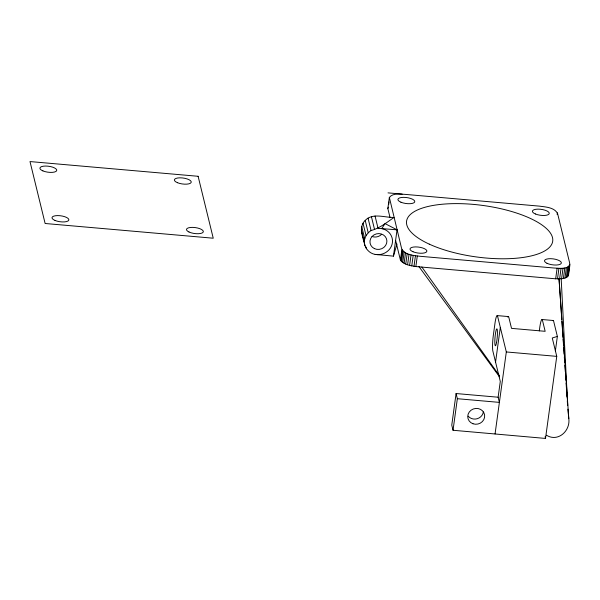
<?xml version="1.0" encoding="UTF-8"?>
<svg xmlns="http://www.w3.org/2000/svg" width="600" height="600" viewBox="0 0 600 600"><rect width="100%" height="100%" fill="white"/><g stroke="black" fill="none" stroke-linecap="round" stroke-linejoin="round"><path stroke-width="0.9" d="M390 217.403L387.847 208.605L388.327 207.195M389.355 197.423L401.632 248.61C404.58 255.09 413.737 255.382 419.955 256.275L554.445 268.05C558.99 268.163 569.655 269.903 569.745 263.332L557.648 213.788C554.692 207.308 545.543 207.015 539.325 206.123L404.827 194.347C399.817 194.16 392.82 192.915 389.355 197.423L387.847 208.605M395.61 240.353L400.433 260.115C403.86 264.84 410.475 265.635 415.853 266.565L555.668 278.805C559.8 278.67 566.835 279.623 568.545 274.837M561.787 319.538L559.005 278.452L568.808 418.627C570.502 430.868 558.007 442.418 546.472 435.232M364.928 245.678C363.248 237.653 358.02 227.362 365.197 220.395C372.87 212.565 384.615 217.688 394.013 217.447C386.618 222.525 379.77 228.24 371.077 230.528C368.048 232.478 365.745 235.395 364.74 238.875C362.85 245.903 368.108 253.215 375.135 254.407A14.138 13.11 -13.7 0 0 392.115 244.147A14.138 13.11 -13.7 0 0 381.72 228.608L378.067 228.368L375.045 215.978M375.135 254.407L393.465 256.14L396.96 244.02M388.688 204.57L389.048 201.938M389.408 199.305L389.647 197.55M393.465 256.14L397.043 229.83L385.035 223.597L381.72 228.608L397.043 229.83M400.433 260.115L401.873 249.593M400.822 260.812L402.27 250.29M401.625 261.668L403.072 251.145M402.735 262.507L404.175 251.985M404.115 263.317L405.555 252.795M405.743 264.075L407.19 253.553M407.588 264.772L409.035 254.25M409.605 265.388L411.053 254.865M411.757 265.905L413.197 255.382M413.993 266.317L415.433 255.795M415.853 266.565L417.293 256.043M456.09 393.54L457.35 398.707L499.38 402.382L498.12 397.222L456.09 393.54L451.77 425.107L453.03 430.268L545.513 438.435L556.755 356.37L552.263 337.995L557.362 336.428L553.582 320.94A12.765 1.643 -85 0 0 552.862 320.7M453.03 430.268L457.35 398.707M495.562 362.108L500.317 327.39M498.12 397.222L500.287 381.442L492.787 350.752A12.765 1.643 -85 0 1 493.222 336.105L495.097 322.425A12.765 1.643 -85 0 1 497.543 316.035L506.317 351.952L495.06 433.95M539.303 330.915L539.925 326.355A12.765 1.643 -85 0 1 542.377 319.957L545.153 331.312L511.522 328.373L508.755 317.017A12.765 1.643 -85 0 0 507.825 317.123M557.168 214.56L557.408 212.805M555.668 278.805L557.107 268.29M557.49 278.888L558.93 268.365M559.612 278.85L561.053 268.327M561.592 278.692L563.04 268.17M563.393 278.415L564.84 267.892M564.975 278.017L566.415 267.502M555.36 351.045L557.362 336.428M566.295 277.522L567.743 267M567.338 276.923L568.778 266.4M568.072 276.24L569.513 265.718M568.477 275.49L569.985 264.315M388.02 192.87L402.173 194.108M497.213 315.593L508.425 316.575M542.048 319.515L553.252 320.498M506.317 351.952L556.755 356.37M418.868 266.475L499.53 376.83M421.845 267.015L499.515 375.803M361.897 233.295L362.647 234.84M545.085 436.695L545.513 438.435M371.415 216.638L374.438 229.02M368.055 218.138L371.077 230.528M365.197 220.395L368.22 232.778M363.03 223.237L366.06 235.627M361.71 226.493L364.74 238.875M365.985 246.998L366.42 248.767M361.327 229.92L364.35 242.303M568.35 414.412L567.885 409.178M568.53 416.1L568.808 418.627M561.915 321.405L562.987 337.282M563.115 339.15L563.558 345.683M563.685 347.55L564.127 354.09M564.315 356.888L564.697 362.49M564.885 365.295L565.327 371.827M565.515 374.632L565.898 380.235M566.085 383.032L566.467 388.635M566.715 392.37L567.037 397.043M567.285 400.778L567.6 405.442M561.18 278.572L567.697 405.45M381.548 234.382A8.505 7.89 -13.7 0 1 372.015 236.498M483.353 411.9A8.505 7.89 -13.7 0 1 477.165 418.74A8.505 7.89 -13.7 0 1 468.24 416.228M198.112 176.288L30 161.565L45.127 223.493L213.24 238.215L198.112 176.288M413.033 251.752A8.505 2.993 7.8 0 0 426.757 251.595A8.505 2.993 7.8 0 0 415.537 246.9A8.505 2.993 7.8 0 0 413.033 251.752M547.013 263.303A8.505 2.993 7.8 0 0 561.105 263.595A8.505 2.993 7.8 0 0 550.688 258.683A8.505 2.993 7.8 0 0 547.013 263.303M535.44 213.99A8.505 2.993 7.8 0 0 549.158 213.817A8.505 2.993 7.8 0 0 537.908 209.138A8.505 2.993 7.8 0 0 535.44 213.99M400.935 202.208A8.505 2.993 7.8 0 0 414.66 202.05A8.505 2.993 7.8 0 0 403.44 197.355A8.505 2.993 7.8 0 0 400.935 202.208M55.012 220.44A8.505 2.993 7.8 0 0 68.738 220.29A8.505 2.993 7.8 0 0 57.517 215.595A8.505 2.993 7.8 0 0 55.012 220.44M189 231.998A8.505 2.993 7.8 0 0 203.085 232.29A8.505 2.993 7.8 0 0 192.667 227.377A8.505 2.993 7.8 0 0 189 231.998M177.428 182.685A8.505 2.993 7.8 0 0 191.137 182.512A8.505 2.993 7.8 0 0 179.887 177.825A8.505 2.993 7.8 0 0 177.428 182.685M42.915 170.895A8.505 2.993 7.8 0 0 56.64 170.745A8.505 2.993 7.8 0 0 45.42 166.05A8.505 2.993 7.8 0 0 42.915 170.895M429.248 244.125A73.74 25.943 7.8 0 0 550.748 245.843A73.74 25.943 7.8 0 0 458.925 203.632A73.74 25.943 7.8 0 0 429.248 244.125M374.377 248.603A8.505 7.89 -13.7 0 0 386.903 241.035A8.505 7.89 -13.7 0 0 374.002 234.9A8.505 7.89 -13.7 0 0 374.377 248.603M496.575 342.353A8.505 1.095 -85 0 0 496.972 328.89A8.505 1.095 -85 0 0 494.827 340.71A8.505 1.095 -85 0 0 496.575 342.353M472.987 423.757A8.505 7.89 -13.7 0 0 484.605 414.998A8.505 7.89 -13.7 0 0 471.03 410.228A8.505 7.89 -13.7 0 0 472.987 423.757"/></g></svg>
